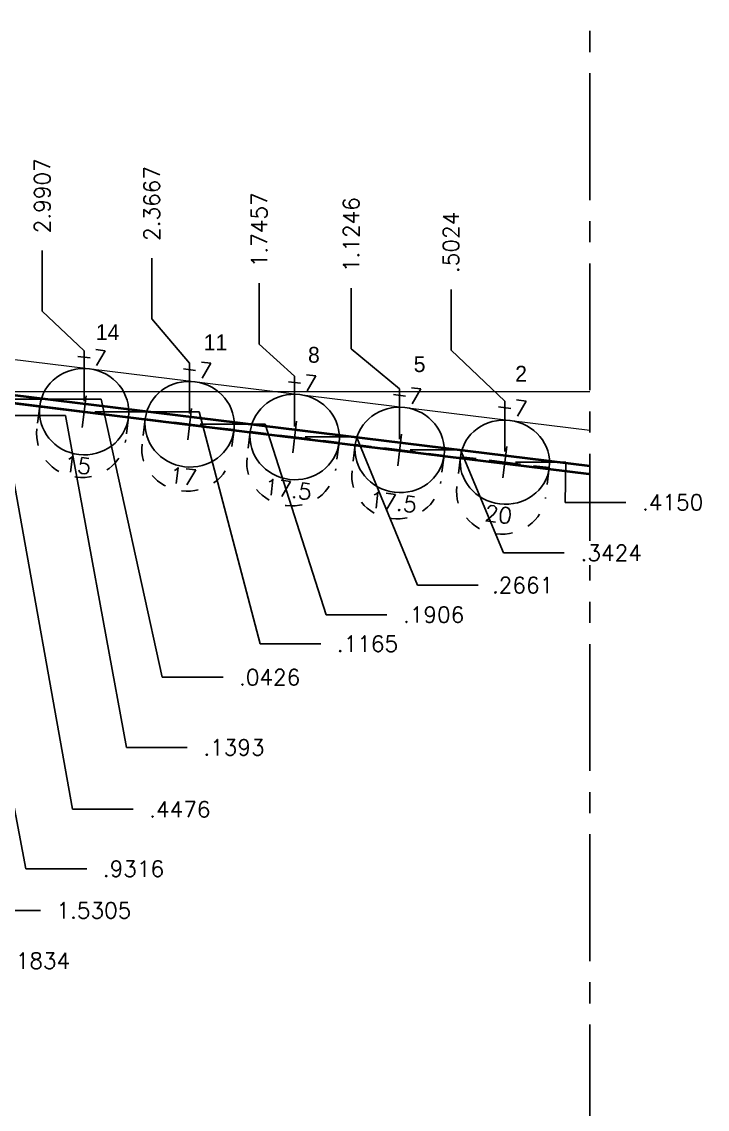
# Model space of a CAD drawing. Extents: x 34 to 204, y 6 to 38.
# Drawn here: x 180.98 to 185.04, y 22.52 to 28.95 of the extents above; entities that cross this region are included whole.
import ezdxf
from ezdxf.enums import TextEntityAlignment as Align

# ---------------------------------------------------------------- set-up
doc = ezdxf.new("R2010")
doc.units = 0
doc.header["$MEASUREMENT"] = 0
doc.header["$PDMODE"] = 35
doc.linetypes.add('CENTER2', pattern=[1.125, 0.75, -0.125, 0.125, -0.125])
doc.linetypes.add('HIDDEN2', pattern=[0.1875, 0.125, -0.0625])
doc.layers.get('0').update_dxf_attribs({"linetype": 'CONTINUOUS'})
doc.layers.get('Defpoints').update_dxf_attribs({"color": 10, "linetype": 'CONTINUOUS'})
doc.layers.add('Blade5', color=112, linetype='CONTINUOUS')
doc.layers.add('CLine', color=5, linetype='CENTER2')
doc.styles.add('RomanS', font='romans')
doc.dimstyles.get("Standard").update_dxf_attribs({"dimtxt": 0.094, "dimasz": 0.18, "dimexe": 0.0625, "dimexo": 0.0625, "dimgap": 0.09, "dimtad": 0, "dimtih": 1, "dimtoh": 1, "dimdec": 4, "dimzin": 4, "dimdsep": 46, "dimtxsty": 'RomanS', "dimcen": 0.09, "dimazin": 1, "dimtfac": 1, "dimtdec": 4, "dimtofl": 0, "dimtmove": 0, "dimatfit": 1, "dimfxl": 1, "dimtfill": 1, "dimtolj": 1, "dimtzin": 0, "dimarcsym": 0})

# ---------------------------------------------------------------- blocks, each defined once
blk = doc.blocks.new('CMark')
at = {"layer": 'CLine'}
for p, q in [((0, 0.09400000077063808), (0, -0.09400000077063453)), ((-0.09400000077063808, 0), (0.09400000077063453, 0))]:
    blk.add_line(p, q, dxfattribs=at)
blk = doc.blocks.new('1313@20')
for p, q in [((-0.1704805832052265, 1.188697754575482e-15), (-0.2645000000000036, 0)), ((0.1707499999999965, -6.242535149017196e-15), (0.2644999999999965, -7.42782663763279e-15))]:
    blk.add_line(p, q)
at = {"color": 8, "linetype": 'HIDDEN2', "ltscale": 0.5}
blk.add_line((-0.2644999999999965, 8.993014319519535e-29), (-0.2644999999999965, -0.1778504745293513), dxfattribs=at)
at = {"color": 8, "linetype": 'HIDDEN2', "ltscale": 0.5, "flags": 128}
blk.add_lwpolyline([(0.2644999999999965, -7.42782663763279e-15), (0.2644999999999965, -0.1778504745293522)], dxfattribs=at)
blk.add_ellipse((0, -3.713913318816395e-15), major_axis=(0.2644999999999965, -3.713913318816395e-15), ratio=0.9396926207859347)
at = {"color": 8, "linetype": 'HIDDEN2', "ltscale": 0.5}
blk.add_ellipse((0, -0.1778504745293517), major_axis=(0.2644999999999965, -3.713913318816395e-15), ratio=0.9396926207859347, start_param=3.141592653589793, end_param=6.283185307179586, dxfattribs=at)
blk.add_blockref('CMark', (0, -1.77635683940025e-15))
at = {"style": 'RomanS'}
blk.add_text('20', height=0.094, dxfattribs=at).set_placement((-3.53852319701827e-15, -0.3110486981978802), align=Align.MIDDLE_CENTER)
blk.add_attdef('ANG', text='', height=0.094, dxfattribs=at).set_placement((5.756464916443042e-15, 0.251140714835156), align=Align.BOTTOM_CENTER)
blk = doc.blocks.new('*D380')
at = {"layer": 'Blade5', "color": 0, "lineweight": -2, "transparency": 16777216}
for p, q in [((183.52185005505, 27.00298714642948), (183.52185005505, 27.36298714642948)), ((183.8402244860129, 26.7016306234746), (183.52185005505, 27.00298714642948)), ((183.8402244860129, 26.4041306234746), (183.8402244860129, 26.7016306234746))]:
    blk.add_line(p, q, dxfattribs=at)
at = {"layer": 'Defpoints', "color": 0, "transparency": 16777216}
for p in [(183.52185005505, 27.36298714642948), (184.3426638903578, 26.7566755954082), (183.8402244860129, 26.3416306234746)]:
    blk.add_point(p, dxfattribs=at)
at = {"layer": 'Blade5', "color": 0, "transparency": 16777216, "insert": (183.52185005505, 27.6409871464295), "char_height": 0.094, "attachment_point": 5, "rotation": 90, "style": 'RomanS', "bg_fill": 3, "box_fill_scale": 1.25, "bg_fill_color": 256, "bg_fill_true_color": 13158600, "bg_fill_transparency": 0}
blk.add_mtext('\\A1;.5024', dxfattribs=at)
blk = doc.blocks.new('*D385')
at = {"layer": 'Blade5', "color": 0, "lineweight": -2, "transparency": 16777216}
for p, q in [((180.4180000590715, 27.17179489939416), (180.4180000590715, 27.53179489939416)), ((180.643574174489, 27.07409318243487), (180.4180000590715, 27.17179489939416)), ((180.643574174489, 26.77659318243487), (180.643574174489, 27.07409318243487))]:
    blk.add_line(p, q, dxfattribs=at)
at = {"layer": 'Defpoints', "color": 0, "transparency": 16777216}
for p in [(180.4180000590715, 27.53179489939416), (184.3426638903578, 26.7566755954082), (180.643574174489, 26.71409318243487)]:
    blk.add_point(p, dxfattribs=at)
at = {"layer": 'Blade5', "color": 0, "transparency": 16777216, "insert": (180.4180000590715, 27.84112823272752), "char_height": 0.094, "attachment_point": 5, "rotation": 90, "style": 'RomanS', "bg_fill": 3, "box_fill_scale": 1.25, "bg_fill_color": 256, "bg_fill_true_color": 13158600, "bg_fill_transparency": 0}
blk.add_mtext('\\A1;3.6991', dxfattribs=at)
blk = doc.blocks.new('*D386')
at = {"layer": 'Blade5', "color": 0, "lineweight": -2, "transparency": 16777216}
for p, q in [((179.7141791336656, 27.15069384077357), (179.7141791336656, 27.51069384077357)), ((179.9808412631601, 26.97742128460294), (179.7141791336656, 27.15069384077357)), ((179.9808412631601, 26.67992128460294), (179.9808412631601, 26.97742128460294))]:
    blk.add_line(p, q, dxfattribs=at)
at = {"layer": 'Defpoints', "color": 0, "transparency": 16777216}
for p in [(179.7141791336656, 27.51069384077357), (184.3426638903578, 26.7566755954082), (179.9808412631601, 26.61742128460294)]:
    blk.add_point(p, dxfattribs=at)
at = {"layer": 'Blade5', "color": 0, "transparency": 16777216, "insert": (179.7141791336656, 27.8334557455355), "char_height": 0.094, "attachment_point": 5, "rotation": 90, "style": 'RomanS', "bg_fill": 3, "box_fill_scale": 1.25, "bg_fill_color": 256, "bg_fill_true_color": 13158600, "bg_fill_transparency": 0}
blk.add_mtext('\\A1;4.3618', dxfattribs=at)
blk = doc.blocks.new('*D387')
at = {"layer": 'Blade5', "color": 0, "lineweight": -2, "transparency": 16777216}
for p, q in [((178.7569827226238, 26.89044876378638), (178.7569827226238, 27.25044876378638)), ((179.3616242617929, 26.66906390303784), (178.7569827226238, 26.89044876378638)), ((179.3616242617929, 26.37156390303784), (179.3616242617929, 26.66906390303784))]:
    blk.add_line(p, q, dxfattribs=at)
at = {"layer": 'Defpoints', "color": 0, "transparency": 16777216}
for p in [(178.7569827226238, 27.25044876378638), (184.3426638903578, 26.7566755954082), (179.3616242617929, 26.30906390303784)]:
    blk.add_point(p, dxfattribs=at)
at = {"layer": 'Blade5', "color": 0, "transparency": 16777216, "insert": (178.7569827226238, 27.57321066854831), "char_height": 0.094, "attachment_point": 5, "rotation": 90, "style": 'RomanS', "bg_fill": 3, "box_fill_scale": 1.25, "bg_fill_color": 256, "bg_fill_true_color": 13158600, "bg_fill_transparency": 0}
blk.add_mtext('\\A1;4.9810', dxfattribs=at)
blk = doc.blocks.new('*D388')
at = {"layer": 'Blade5', "color": 0, "lineweight": -2, "transparency": 16777216}
for p, q in [((178.3065372828539, 26.28555491232974), (178.3065372828539, 26.64555491232974)), ((178.8750742941181, 26.1850384071218), (178.3065372828539, 26.28555491232974)), ((178.8750742941181, 25.8875384071218), (178.8750742941181, 26.1850384071218))]:
    blk.add_line(p, q, dxfattribs=at)
at = {"layer": 'Defpoints', "color": 0, "transparency": 16777216}
for p in [(184.3426638903578, 26.7566755954082), (178.3065372828539, 26.64555491232974), (178.8750742941181, 25.8250384071218)]:
    blk.add_point(p, dxfattribs=at)
at = {"layer": 'Blade5', "color": 0, "transparency": 16777216, "insert": (178.3065372828539, 26.96831681709168), "char_height": 0.094, "attachment_point": 5, "rotation": 90, "style": 'RomanS', "bg_fill": 3, "box_fill_scale": 1.25, "bg_fill_color": 256, "bg_fill_true_color": 13158600, "bg_fill_transparency": 0}
blk.add_mtext('\\A1;5.4676', dxfattribs=at)
blk = doc.blocks.new('*D389')
at = {"layer": 'Blade5', "color": 0, "lineweight": -2, "transparency": 16777216}
for p, q in [((177.870168324939, 25.65956000225252), (177.870168324939, 26.01956000225252)), ((178.5681216203092, 25.58614325044361), (177.870168324939, 25.65956000225252)), ((178.5681216203092, 25.28864325044361), (178.5681216203092, 25.58614325044361))]:
    blk.add_line(p, q, dxfattribs=at)
at = {"layer": 'Defpoints', "color": 0, "transparency": 16777216}
for p in [(184.3426638903578, 26.7566755954082), (177.870168324939, 26.01956000225252), (178.5681216203092, 25.22614325044361)]:
    blk.add_point(p, dxfattribs=at)
at = {"layer": 'Blade5', "color": 0, "transparency": 16777216, "insert": (177.870168324939, 26.34232190701445), "char_height": 0.094, "attachment_point": 5, "rotation": 90, "style": 'RomanS', "bg_fill": 3, "box_fill_scale": 1.25, "bg_fill_color": 256, "bg_fill_true_color": 13158600, "bg_fill_transparency": 0}
blk.add_mtext('\\A1;5.7745', dxfattribs=at)
blk = doc.blocks.new('*D390')
at = {"layer": 'Blade5', "color": 0, "lineweight": -2, "transparency": 16777216}
for p, q in [((183.9027244860129, 26.3416306234746), (184.2002244860129, 26.3416306234746)), ((184.2002244860129, 26.3416306234746), (184.1964667203762, 26.10396369973483)), ((184.1964667203762, 26.10396369973483), (184.5564667203762, 26.10396369973483))]:
    blk.add_line(p, q, dxfattribs=at)
at = {"layer": 'Defpoints', "color": 0, "transparency": 16777216}
for p in [(184.3426638903578, 26.7566755954082), (183.8402244860129, 26.3416306234746), (184.5564667203762, 26.10396369973483)]:
    blk.add_point(p, dxfattribs=at)
at = {"layer": 'Blade5', "color": 0, "transparency": 16777216, "insert": (184.8322286251382, 26.10396369973483), "char_height": 0.094, "attachment_point": 5, "style": 'RomanS', "bg_fill": 3, "box_fill_scale": 1.25, "bg_fill_color": 256, "bg_fill_true_color": 13158600, "bg_fill_transparency": 0}
blk.add_mtext('\\A1;.4150', dxfattribs=at)
blk = doc.blocks.new('*D395')
at = {"layer": 'Blade5', "color": 0, "lineweight": -2, "transparency": 16777216}
for p, q in [((180.706074174489, 26.71409318243487), (181.4535072080192, 26.71409318243487)), ((181.4535072080192, 26.71409318243487), (181.8135072080192, 25.07001701832635)), ((181.8135072080192, 25.07001701832635), (182.1735072080192, 25.07001701832635))]:
    blk.add_line(p, q, dxfattribs=at)
at = {"layer": 'Defpoints', "color": 0, "transparency": 16777216}
for p in [(184.3426638903578, 26.7566755954082), (180.643574174489, 26.71409318243487), (182.1735072080192, 25.07001701832635)]:
    blk.add_point(p, dxfattribs=at)
at = {"layer": 'Blade5', "color": 0, "transparency": 16777216, "insert": (182.4492691127811, 25.07001701832635), "char_height": 0.094, "attachment_point": 5, "style": 'RomanS', "bg_fill": 3, "box_fill_scale": 1.25, "bg_fill_color": 256, "bg_fill_true_color": 13158600, "bg_fill_transparency": 0}
blk.add_mtext('\\A1;.0426', dxfattribs=at)
blk = doc.blocks.new('*D396')
at = {"layer": 'Blade5', "color": 0, "lineweight": -2, "transparency": 16777216}
for p, q in [((180.0433412631601, 26.61742128460294), (181.2423611679485, 26.61742128460294)), ((181.2423611679485, 26.61742128460294), (181.6023611679485, 24.65503162045491)), ((181.6023611679485, 24.65503162045491), (181.9623611679485, 24.65503162045491))]:
    blk.add_line(p, q, dxfattribs=at)
at = {"layer": 'Defpoints', "color": 0, "transparency": 16777216}
for p in [(184.3426638903578, 26.7566755954082), (179.9808412631601, 26.61742128460294), (181.9623611679485, 24.65503162045491)]:
    blk.add_point(p, dxfattribs=at)
at = {"layer": 'Blade5', "color": 0, "transparency": 16777216, "insert": (182.2381230727104, 24.65503162045491), "char_height": 0.094, "attachment_point": 5, "style": 'RomanS', "bg_fill": 3, "box_fill_scale": 1.25, "bg_fill_color": 256, "bg_fill_true_color": 13158600, "bg_fill_transparency": 0}
blk.add_mtext('\\A1;.1393', dxfattribs=at)
blk = doc.blocks.new('*D397')
at = {"layer": 'Blade5', "color": 0, "lineweight": -2, "transparency": 16777216}
for p, q in [((179.4241242617929, 26.30906390303784), (180.9226484376042, 26.30906390303784)), ((180.9226484376042, 26.30906390303784), (181.2826484376042, 24.28928178736484)), ((181.2826484376042, 24.28928178736484), (181.6426484376042, 24.28928178736484))]:
    blk.add_line(p, q, dxfattribs=at)
at = {"layer": 'Defpoints', "color": 0, "transparency": 16777216}
for p in [(184.3426638903578, 26.7566755954082), (179.3616242617929, 26.30906390303784), (181.6426484376042, 24.28928178736484)]:
    blk.add_point(p, dxfattribs=at)
at = {"layer": 'Blade5', "color": 0, "transparency": 16777216, "insert": (181.9184103423661, 24.28928178736484), "char_height": 0.094, "attachment_point": 5, "style": 'RomanS', "bg_fill": 3, "box_fill_scale": 1.25, "bg_fill_color": 256, "bg_fill_true_color": 13158600, "bg_fill_transparency": 0}
blk.add_mtext('\\A1;.4476', dxfattribs=at)
blk = doc.blocks.new('*D398')
at = {"layer": 'Blade5', "color": 0, "lineweight": -2, "transparency": 16777216}
for p, q in [((178.9375742941181, 25.8250384071218), (180.6481582291857, 25.8250384071218)), ((180.6481582291857, 25.8250384071218), (181.0081582291857, 23.93759938635517)), ((181.0081582291857, 23.93759938635517), (181.3681582291857, 23.93759938635517))]:
    blk.add_line(p, q, dxfattribs=at)
at = {"layer": 'Defpoints', "color": 0, "transparency": 16777216}
for p in [(184.3426638903578, 26.7566755954082), (178.8750742941181, 25.8250384071218), (181.3681582291857, 23.93759938635517)]:
    blk.add_point(p, dxfattribs=at)
at = {"layer": 'Blade5', "color": 0, "transparency": 16777216, "insert": (181.6439201339476, 23.93759938635517), "char_height": 0.094, "attachment_point": 5, "style": 'RomanS', "bg_fill": 3, "box_fill_scale": 1.25, "bg_fill_color": 256, "bg_fill_true_color": 13158600, "bg_fill_transparency": 0}
blk.add_mtext('\\A1;.9316', dxfattribs=at)
blk = doc.blocks.new('*D399')
at = {"layer": 'Blade5', "color": 0, "lineweight": -2, "transparency": 16777216}
for p, q in [((178.6306216203092, 25.22614325044361), (180.3736680207672, 25.22614325044361)), ((180.3736680207672, 25.22614325044361), (180.7336680207672, 23.6914215624484)), ((180.7336680207672, 23.6914215624484), (181.0936680207672, 23.6914215624484))]:
    blk.add_line(p, q, dxfattribs=at)
at = {"layer": 'Defpoints', "color": 0, "transparency": 16777216}
for p in [(184.3426638903578, 26.7566755954082), (178.5681216203092, 25.22614325044361), (181.0936680207672, 23.6914215624484)]:
    blk.add_point(p, dxfattribs=at)
at = {"layer": 'Blade5', "color": 0, "transparency": 16777216, "insert": (181.4097156398148, 23.6914215624484), "char_height": 0.094, "attachment_point": 5, "style": 'RomanS', "bg_fill": 3, "box_fill_scale": 1.25, "bg_fill_color": 256, "bg_fill_true_color": 13158600, "bg_fill_transparency": 0}
blk.add_mtext('\\A1;1.5305', dxfattribs=at)
blk = doc.blocks.new('*D453')
at = {"layer": 'Blade5', "color": 0, "lineweight": -2, "transparency": 16777216}
for p, q in [((178.4757638903579, 23.94881254053753), (178.7732638903579, 23.94881254053753)), ((178.7732638903579, 23.94881254053753), (179.0568395242788, 23.56346328230812)), ((179.0568395242788, 23.56346328230812), (179.4168395242788, 23.56346328230812))]:
    blk.add_line(p, q, dxfattribs=at)
at = {"layer": 'Defpoints', "color": 0, "transparency": 16777216}
for p in [(184.3426638903578, 26.7566755954082), (178.4132638903579, 23.94881254053753), (179.4168395242788, 23.56346328230812)]:
    blk.add_point(p, dxfattribs=at)
at = {"layer": 'Blade5', "color": 0, "transparency": 16777216, "insert": (179.7373633338026, 23.56346328230812), "char_height": 0.094, "attachment_point": 5, "style": 'RomanS', "bg_fill": 3, "box_fill_scale": 1.25, "bg_fill_color": 256, "bg_fill_true_color": 13158600, "bg_fill_transparency": 0}
blk.add_mtext('\\A1;2.8079', dxfattribs=at)
blk = doc.blocks.new('*D467')
at = {"layer": 'Blade5', "color": 0, "lineweight": -2, "transparency": 16777216}
for p, q in [((177.5465040118248, 25.24188343080904), (177.5465040118248, 25.60188343080904)), ((178.4580230034729, 24.93324169600782), (177.5465040118248, 25.24188343080904)), ((178.4580230034729, 24.63574169600782), (178.4580230034729, 24.93324169600782))]:
    blk.add_line(p, q, dxfattribs=at)
at = {"layer": 'Defpoints', "color": 0, "transparency": 16777216}
for p in [(184.3426638903578, 26.7566755954082), (177.5465040118248, 25.60188343080904), (178.4580230034729, 24.57324169600782)]:
    blk.add_point(p, dxfattribs=at)
at = {"layer": 'Blade5', "color": 0, "transparency": 16777216, "insert": (177.5465040118248, 25.92464533557097), "char_height": 0.094, "attachment_point": 5, "rotation": 90, "style": 'RomanS', "bg_fill": 3, "box_fill_scale": 1.25, "bg_fill_color": 256, "bg_fill_true_color": 13158600, "bg_fill_transparency": 0}
blk.add_mtext('\\A1;5.8846', dxfattribs=at)
blk = doc.blocks.new('*D468')
at = {"layer": 'Blade5', "color": 0, "lineweight": -2, "transparency": 16777216}
for p, q in [((178.5205230034729, 24.57324169600782), (180.0029526230732, 24.57324169600782)), ((180.0029526230732, 24.57324169600782), (180.3629526230732, 23.39375381126434)), ((180.3629526230732, 23.39375381126434), (180.7229526230732, 23.39375381126434))]:
    blk.add_line(p, q, dxfattribs=at)
at = {"layer": 'Defpoints', "color": 0, "transparency": 16777216}
for p in [(184.3426638903578, 26.7566755954082), (178.4580230034729, 24.57324169600782), (180.7229526230732, 23.39375381126434)]:
    blk.add_point(p, dxfattribs=at)
at = {"layer": 'Blade5', "color": 0, "transparency": 16777216, "insert": (181.0479526230732, 23.39375381126434), "char_height": 0.094, "attachment_point": 5, "style": 'RomanS', "bg_fill": 3, "box_fill_scale": 1.25, "bg_fill_color": 256, "bg_fill_true_color": 13158600, "bg_fill_transparency": 0}
blk.add_mtext('\\A1;2.1834', dxfattribs=at)
blk = doc.blocks.new('1313@17.5')
for p, q in [((-0.1704805832052265, 1.188697754575482e-15), (-0.2645000000000036, 0)), ((0.1707499999999965, -6.242535149017196e-15), (0.2644999999999965, -7.42782663763279e-15))]:
    blk.add_line(p, q)
at = {"color": 8, "linetype": 'HIDDEN2', "ltscale": 0.5}
blk.add_line((-0.2644999999999965, 8.993014319519535e-29), (-0.2644999999999965, -0.1778504745293513), dxfattribs=at)
at = {"color": 8, "linetype": 'HIDDEN2', "ltscale": 0.5, "flags": 128}
blk.add_lwpolyline([(0.2644999999999965, -7.42782663763279e-15), (0.2644999999999965, -0.1778504745293522)], dxfattribs=at)
blk.add_ellipse((0, -3.713913318816395e-15), major_axis=(0.2644999999999965, -3.713913318816395e-15), ratio=0.9537169507482222)
at = {"color": 8, "linetype": 'HIDDEN2', "ltscale": 0.5}
blk.add_ellipse((0, -0.1563670157422349), major_axis=(0.2644999999999965, -3.713913318816395e-15), ratio=0.9537169507482222, start_param=3.141592653589793, end_param=6.283185307179586, dxfattribs=at)
blk.add_blockref('CMark', (0, -1.77635683940025e-15))
at = {"style": 'RomanS'}
blk.add_text('17.5', height=0.094, dxfattribs=at).set_placement((-3.53852319701827e-15, -0.3110486981978802), align=Align.MIDDLE_CENTER)
blk.add_attdef('ANG', text='', height=0.094, dxfattribs=at).set_placement((5.756464916443042e-15, 0.251140714835156), align=Align.BOTTOM_CENTER)
blk = doc.blocks.new('*D569')
at = {"layer": 'Blade5', "color": 0, "lineweight": -2, "transparency": 16777216}
for p, q in [((182.9314965018768, 27.01091036452658), (182.9314965018768, 27.37091036452658)), ((183.2180146847727, 26.77428998592586), (182.9314965018768, 27.01091036452658)), ((183.2180146847727, 26.47678998592586), (183.2180146847727, 26.77428998592586))]:
    blk.add_line(p, q, dxfattribs=at)
at = {"layer": 'Defpoints', "color": 0, "transparency": 16777216}
for p in [(182.9314965018768, 27.37091036452658), (184.3426638903578, 26.7566755954082), (183.2180146847727, 26.41428998592586)]:
    blk.add_point(p, dxfattribs=at)
at = {"layer": 'Blade5', "color": 0, "transparency": 16777216, "insert": (182.9314965018768, 27.68695798357423), "char_height": 0.094, "attachment_point": 5, "rotation": 90, "style": 'RomanS', "bg_fill": 3, "box_fill_scale": 1.25, "bg_fill_color": 256, "bg_fill_true_color": 13158600, "bg_fill_transparency": 0}
blk.add_mtext('\\A1;1.1246', dxfattribs=at)
blk = doc.blocks.new('*D570')
at = {"layer": 'Blade5', "color": 0, "lineweight": -2, "transparency": 16777216}
for p, q in [((183.2805146847727, 26.41428998592586), (183.5780146847727, 26.41428998592586)), ((183.5780146847727, 26.41428998592586), (183.831357673465, 25.805042852252)), ((183.831357673465, 25.805042852252), (184.191357673465, 25.805042852252))]:
    blk.add_line(p, q, dxfattribs=at)
at = {"layer": 'Defpoints', "color": 0, "transparency": 16777216}
for p in [(184.3426638903578, 26.7566755954082), (183.2180146847727, 26.41428998592586), (184.191357673465, 25.805042852252)]:
    blk.add_point(p, dxfattribs=at)
at = {"layer": 'Blade5', "color": 0, "transparency": 16777216, "insert": (184.469357673465, 25.805042852252), "char_height": 0.094, "attachment_point": 5, "style": 'RomanS', "bg_fill": 3, "box_fill_scale": 1.25, "bg_fill_color": 256, "bg_fill_true_color": 13158600, "bg_fill_transparency": 0}
blk.add_mtext('\\A1;.3424', dxfattribs=at)
blk = doc.blocks.new('*D571')
at = {"layer": 'Blade5', "color": 0, "lineweight": -2, "transparency": 16777216}
for p, q in [((182.3877889900384, 27.03942255732208), (182.3877889900384, 27.39942255732208)), ((182.5970117950456, 26.85053955306055), (182.3877889900384, 27.03942255732208)), ((182.5970117950456, 26.55303955306055), (182.5970117950456, 26.85053955306055))]:
    blk.add_line(p, q, dxfattribs=at)
at = {"layer": 'Defpoints', "color": 0, "transparency": 16777216}
for p in [(182.3877889900384, 27.39942255732208), (184.3426638903578, 26.7566755954082), (182.5970117950456, 26.49053955306055)]:
    blk.add_point(p, dxfattribs=at)
at = {"layer": 'Blade5', "color": 0, "transparency": 16777216, "insert": (182.3877889900384, 27.71547017636973), "char_height": 0.094, "attachment_point": 5, "rotation": 90, "style": 'RomanS', "bg_fill": 3, "box_fill_scale": 1.25, "bg_fill_color": 256, "bg_fill_true_color": 13158600, "bg_fill_transparency": 0}
blk.add_mtext('\\A1;1.7457', dxfattribs=at)
blk = doc.blocks.new('*D572')
at = {"layer": 'Blade5', "color": 0, "lineweight": -2, "transparency": 16777216}
for p, q in [((182.6595117950456, 26.49053955306055), (182.962652982549, 26.49053955306055)), ((182.962652982549, 26.49053955306055), (183.322652982549, 25.61443335641816)), ((183.322652982549, 25.61443335641816), (183.682652982549, 25.61443335641816))]:
    blk.add_line(p, q, dxfattribs=at)
at = {"layer": 'Defpoints', "color": 0, "transparency": 16777216}
for p in [(184.3426638903578, 26.7566755954082), (182.5970117950456, 26.49053955306055), (183.682652982549, 25.61443335641816)]:
    blk.add_point(p, dxfattribs=at)
at = {"layer": 'Blade5', "color": 0, "transparency": 16777216, "insert": (183.9449863158823, 25.61443335641816), "char_height": 0.094, "attachment_point": 5, "style": 'RomanS', "bg_fill": 3, "box_fill_scale": 1.25, "bg_fill_color": 256, "bg_fill_true_color": 13158600, "bg_fill_transparency": 0}
blk.add_mtext('\\A1;.2661', dxfattribs=at)
blk = doc.blocks.new('1313@17')
for p, q in [((-0.1704805832052265, 1.188697754575482e-15), (-0.2645000000000036, 0)), ((0.1707499999999965, -6.242535149017196e-15), (0.2644999999999965, -7.42782663763279e-15))]:
    blk.add_line(p, q)
at = {"color": 8, "linetype": 'HIDDEN2', "ltscale": 0.5}
blk.add_line((-0.2644999999999965, 8.993014319519535e-29), (-0.2644999999999965, -0.1519953848298591), dxfattribs=at)
at = {"color": 8, "linetype": 'HIDDEN2', "ltscale": 0.5, "flags": 128}
blk.add_lwpolyline([(0.2644999999999965, -7.42782663763279e-15), (0.2644999999999965, -0.1519953848298602)], dxfattribs=at)
blk.add_ellipse((0, -3.713913318816395e-15), major_axis=(0.2644999999999965, -3.713913318816395e-15), ratio=0.956304755963062)
at = {"color": 8, "linetype": 'HIDDEN2', "ltscale": 0.5}
blk.add_ellipse((0, -0.1519953848298597), major_axis=(0.2644999999999965, -3.713913318816395e-15), ratio=0.9238795325112817, start_param=3.141592653589793, end_param=6.283185307179586, dxfattribs=at)
blk.add_blockref('CMark', (0, -1.77635683940025e-15))
at = {"style": 'RomanS'}
blk.add_text('17', height=0.094, dxfattribs=at).set_placement((-3.53852319701827e-15, -0.3110486981978802), align=Align.MIDDLE_CENTER)
blk.add_attdef('ANG', text='', height=0.094, dxfattribs=at).set_placement((5.756464916443042e-15, 0.251140714835156), align=Align.BOTTOM_CENTER)
blk = doc.blocks.new('*D573')
at = {"layer": 'Blade5', "color": 0, "lineweight": -2, "transparency": 16777216}
for p, q in [((181.7519631328882, 27.18828878001831), (181.7519631328882, 27.54828878001831)), ((181.9760089053185, 26.9261004947015), (181.7519631328882, 27.18828878001831)), ((181.9760089053185, 26.62860049470151), (181.9760089053185, 26.9261004947015))]:
    blk.add_line(p, q, dxfattribs=at)
at = {"layer": 'Defpoints', "color": 0, "transparency": 16777216}
for p in [(181.7519631328882, 27.54828878001831), (184.3426638903578, 26.7566755954082), (181.9760089053185, 26.56610049470151)]:
    blk.add_point(p, dxfattribs=at)
at = {"layer": 'Blade5', "color": 0, "transparency": 16777216, "insert": (181.7519631328882, 27.87105068478024), "char_height": 0.094, "attachment_point": 5, "rotation": 90, "style": 'RomanS', "bg_fill": 3, "box_fill_scale": 1.25, "bg_fill_color": 256, "bg_fill_true_color": 13158600, "bg_fill_transparency": 0}
blk.add_mtext('\\A1;2.3667', dxfattribs=at)
blk = doc.blocks.new('*D574')
at = {"layer": 'Blade5', "color": 0, "lineweight": -2, "transparency": 16777216}
for p, q in [((182.0385089053185, 26.56610049470151), (182.4230648973968, 26.56610049470151)), ((182.4230648973968, 26.56610049470151), (182.7830648973967, 25.43977734337183)), ((182.7830648973967, 25.43977734337183), (183.1430648973968, 25.43977734337183))]:
    blk.add_line(p, q, dxfattribs=at)
at = {"layer": 'Defpoints', "color": 0, "transparency": 16777216}
for p in [(184.3426638903578, 26.7566755954082), (181.9760089053185, 26.56610049470151), (183.1430648973968, 25.43977734337183)]:
    blk.add_point(p, dxfattribs=at)
at = {"layer": 'Blade5', "color": 0, "transparency": 16777216, "insert": (183.4188268021587, 25.43977734337183), "char_height": 0.094, "attachment_point": 5, "style": 'RomanS', "bg_fill": 3, "box_fill_scale": 1.25, "bg_fill_color": 256, "bg_fill_true_color": 13158600, "bg_fill_transparency": 0}
blk.add_mtext('\\A1;.1906', dxfattribs=at)
blk = doc.blocks.new('1313@15')
for p, q in [((-0.1704805832052265, 1.188697754575482e-15), (-0.2645000000000036, 0)), ((0.1707499999999965, -6.242535149017196e-15), (0.2644999999999965, -7.42782663763279e-15))]:
    blk.add_line(p, q)
at = {"color": 8, "linetype": 'HIDDEN2', "ltscale": 0.5}
blk.add_line((-0.2644999999999965, 8.993014319519535e-29), (-0.2644999999999965, -0.1345859034533108), dxfattribs=at)
at = {"color": 8, "linetype": 'HIDDEN2', "ltscale": 0.5, "flags": 128}
blk.add_lwpolyline([(0.2644999999999965, -7.42782663763279e-15), (0.2644999999999965, -0.1345859034533182)], dxfattribs=at)
blk.add_ellipse((0, -3.713913318816395e-15), major_axis=(0.2644999999999965, -3.713913318816395e-15), ratio=0.9659258262890952)
at = {"color": 8, "linetype": 'HIDDEN2', "ltscale": 0.5}
blk.add_ellipse((0, -0.1345859034533145), major_axis=(0.2644999999999965, -3.713913318816395e-15), ratio=0.9659258262890952, start_param=3.141592653589793, end_param=6.283185307179586, dxfattribs=at)
blk.add_blockref('CMark', (0, -1.77635683940025e-15))
at = {"style": 'RomanS'}
blk.add_text('15', height=0.094, dxfattribs=at).set_placement((-2.646286937976472e-12, -0.317987381053466), align=Align.MIDDLE_CENTER)
blk.add_attdef('ANG', text='', height=0.094, dxfattribs=at).set_placement((5.756464916443042e-15, 0.251140714835156), align=Align.BOTTOM_CENTER)
blk = doc.blocks.new('*D575')
at = {"layer": 'Blade5', "color": 0, "lineweight": -2, "transparency": 16777216}
for p, q in [((181.1045976625704, 27.23374451463729), (181.1045976625704, 27.59374451463729)), ((181.3519830902041, 27.00015714028216), (181.1045976625704, 27.23374451463729)), ((181.3519830902041, 26.70265714028216), (181.3519830902041, 27.00015714028216))]:
    blk.add_line(p, q, dxfattribs=at)
at = {"layer": 'Defpoints', "color": 0, "transparency": 16777216}
for p in [(181.1045976625704, 27.59374451463729), (184.3426638903578, 26.7566755954082), (181.3519830902041, 26.64015714028216)]:
    blk.add_point(p, dxfattribs=at)
at = {"layer": 'Blade5', "color": 0, "transparency": 16777216, "insert": (181.1045976625704, 27.91650641939923), "char_height": 0.094, "attachment_point": 5, "rotation": 90, "style": 'RomanS', "bg_fill": 3, "box_fill_scale": 1.25, "bg_fill_color": 256, "bg_fill_true_color": 13158600, "bg_fill_transparency": 0}
blk.add_mtext('\\A1;2.9907', dxfattribs=at)
blk = doc.blocks.new('*D576')
at = {"layer": 'Blade5', "color": 0, "lineweight": -2, "transparency": 16777216}
for p, q in [((181.4144830902041, 26.64015714028216), (182.032179954856, 26.64015714028216)), ((182.032179954856, 26.64015714028216), (182.392179954856, 25.26818680538051)), ((182.392179954856, 25.26818680538051), (182.752179954856, 25.26818680538051))]:
    blk.add_line(p, q, dxfattribs=at)
at = {"layer": 'Defpoints', "color": 0, "transparency": 16777216}
for p in [(184.3426638903578, 26.7566755954082), (181.3519830902041, 26.64015714028216), (182.752179954856, 25.26818680538051)]:
    blk.add_point(p, dxfattribs=at)
at = {"layer": 'Blade5', "color": 0, "transparency": 16777216, "insert": (183.0279418596179, 25.26818680538051), "char_height": 0.094, "attachment_point": 5, "style": 'RomanS', "bg_fill": 3, "box_fill_scale": 1.25, "bg_fill_color": 256, "bg_fill_true_color": 13158600, "bg_fill_transparency": 0}
blk.add_mtext('\\A1;.1165', dxfattribs=at)

msp = doc.modelspace()

# ---------------------------------------------------------------- linework, layer by layer
at = {"lineweight": 18}
msp.add_line((184.3426638903578, 26.7566755954082), (180.6551638903578, 26.7566755954082), dxfattribs=at)
at = {"lineweight": 40}
for p, q in [((180.9235811192076, 26.69275849439822), (184.336875096546, 26.27365869215819)), ((180.9293699130194, 26.73990443660118), (184.3426638903578, 26.32080463436115)), ((180.9322658980345, 26.69169213764343), (181.5623375639238, 26.61432906480983))]:
    msp.add_line(p, q, dxfattribs=at)
at = {"lineweight": 18, "flags": 128}
msp.add_lwpolyline([(178.2176638903578, 22.83979635897337), (178.2176638903578, 24.56970287260563, -0.4504671536907199), (180.9101503145295, 26.95181363654488), (184.3426638903578, 26.53035396434446)], format="xyb", dxfattribs=at)
at = {"layer": 'CLine'}
msp.add_line((184.3426638903578, 15.51650784486301), (184.3426638903578, 28.9455376550289), dxfattribs=at)

# ---------------------------------------------------------------- block references
at = {"layer": 'Blade5', "rotation": 353}
msp.add_blockref('1313@20', (183.8402244860129, 26.3416306234746), dxfattribs=at).add_auto_attribs({'ANG': '-7'})

# ---------------------------------------------------------------- next in the draw order: dimensions: what is measured, and where the dimension line sits
at = {"layer": 'Blade5'}
dim = msp.add_ordinate_dim(feature_location=(183.8402244860129, 26.3416306234746), offset=(-0.31837443096287643, 1.0213565229548784), dtype=1, origin=(184.3426638903578, 26.7566755954082), dimstyle='Standard', dxfattribs=at)
dim.commit()
dim.dimension.update_dxf_attribs({"geometry": '*D380', "text_midpoint": (183.52185005505, 27.6409871464295)})

# ---------------------------------------------------------------- next in the draw order: dimensions: what is measured, and where the dimension line sits
dim = msp.add_ordinate_dim(feature_location=(180.643574174489, 26.71409318243487), offset=(-0.22557411541751549, 0.8177017169592915), dtype=1, origin=(184.3426638903578, 26.7566755954082), dimstyle='Standard', dxfattribs=at)
dim.commit()
dim.dimension.update_dxf_attribs({"geometry": '*D385', "text_midpoint": (180.4180000590715, 27.84112823272752)})

# ---------------------------------------------------------------- next in the draw order: dimensions: what is measured, and where the dimension line sits
dim = msp.add_ordinate_dim(feature_location=(179.9808412631601, 26.61742128460294), offset=(-0.26666212949450596, 0.8932725561706292), dtype=1, origin=(184.3426638903578, 26.7566755954082), dimstyle='Standard', dxfattribs=at)
dim.commit()
dim.dimension.update_dxf_attribs({"geometry": '*D386', "text_midpoint": (179.7141791336656, 27.8334557455355)})

# ---------------------------------------------------------------- next in the draw order: dimensions: what is measured, and where the dimension line sits
dim = msp.add_ordinate_dim(feature_location=(179.3616242617929, 26.30906390303784), offset=(-0.6046415391691085, 0.941384860748542), dtype=1, origin=(184.3426638903578, 26.7566755954082), dimstyle='Standard', dxfattribs=at)
dim.commit()
dim.dimension.update_dxf_attribs({"geometry": '*D387', "text_midpoint": (178.7569827226238, 27.57321066854831)})

# ---------------------------------------------------------------- next in the draw order: dimensions: what is measured, and where the dimension line sits
dim = msp.add_ordinate_dim(feature_location=(178.8750742941181, 25.8250384071218), offset=(-0.5685370112641976, 0.8205165052079408), dtype=1, origin=(184.3426638903578, 26.7566755954082), dimstyle='Standard', dxfattribs=at)
dim.commit()
dim.dimension.update_dxf_attribs({"geometry": '*D388', "text_midpoint": (178.3065372828539, 26.96831681709168)})

# ---------------------------------------------------------------- next in the draw order: texts
for s, p in [('14', (181.4212454126879, 27.06327632835516)), ('11', (182.0591696839915, 27.00297355072382)), ('8', (182.6759721059816, 26.92947292307886)), ('5', (183.3011323648386, 26.87434736284516)), ('2', (183.9012195090136, 26.81755155348316))]:
    msp.add_text(s, height=0.09375, dxfattribs=at).set_placement(p)

# ---------------------------------------------------------------- next in the draw order: dimensions: what is measured, and where the dimension line sits
dim = msp.add_ordinate_dim(feature_location=(178.5681216203092, 25.22614325044361), offset=(-0.6979532953702119, 0.793416751808909), dtype=1, origin=(184.3426638903578, 26.7566755954082), dimstyle='Standard', dxfattribs=at)
dim.commit()
dim.dimension.update_dxf_attribs({"geometry": '*D389', "text_midpoint": (177.870168324939, 26.34232190701445)})

# ---------------------------------------------------------------- next in the draw order: dimensions: what is measured, and where the dimension line sits
dim = msp.add_ordinate_dim(feature_location=(183.8402244860129, 26.3416306234746), offset=(0.7162422343633068, -0.23766692373976994), dtype=0, origin=(184.3426638903578, 26.7566755954082), dimstyle='Standard', dxfattribs=at)
dim.commit()
dim.dimension.update_dxf_attribs({"geometry": '*D390', "text_midpoint": (184.8322286251382, 26.10396369973483)})

# ---------------------------------------------------------------- next in the draw order: dimensions: what is measured, and where the dimension line sits
dim = msp.add_ordinate_dim(feature_location=(180.643574174489, 26.71409318243487), offset=(1.5299330335301988, -1.6440761641085189), dtype=0, origin=(184.3426638903578, 26.7566755954082), dimstyle='Standard', dxfattribs=at)
dim.commit()
dim.dimension.update_dxf_attribs({"geometry": '*D395', "text_midpoint": (182.4492691127811, 25.07001701832635)})

# ---------------------------------------------------------------- next in the draw order: dimensions: what is measured, and where the dimension line sits
dim = msp.add_ordinate_dim(feature_location=(179.9808412631601, 26.61742128460294), offset=(1.9815199047883993, -1.9623896641480307), dtype=0, origin=(184.3426638903578, 26.7566755954082), dimstyle='Standard', dxfattribs=at)
dim.commit()
dim.dimension.update_dxf_attribs({"geometry": '*D396', "text_midpoint": (182.2381230727104, 24.65503162045491)})

# ---------------------------------------------------------------- next in the draw order: dimensions: what is measured, and where the dimension line sits
dim = msp.add_ordinate_dim(feature_location=(179.3616242617929, 26.30906390303784), offset=(2.2810241758112966, -2.0197821156729994), dtype=0, origin=(184.3426638903578, 26.7566755954082), dimstyle='Standard', dxfattribs=at)
dim.commit()
dim.dimension.update_dxf_attribs({"geometry": '*D397', "text_midpoint": (181.9184103423661, 24.28928178736484)})

# ---------------------------------------------------------------- next in the draw order: dimensions: what is measured, and where the dimension line sits
dim = msp.add_ordinate_dim(feature_location=(178.8750742941181, 25.8250384071218), offset=(2.4930839350676024, -1.887439020766628), dtype=0, origin=(184.3426638903578, 26.7566755954082), dimstyle='Standard', dxfattribs=at)
dim.commit()
dim.dimension.update_dxf_attribs({"geometry": '*D398', "text_midpoint": (181.6439201339476, 23.93759938635517)})

# ---------------------------------------------------------------- next in the draw order: dimensions: what is measured, and where the dimension line sits
dim = msp.add_ordinate_dim(feature_location=(178.5681216203092, 25.22614325044361), offset=(2.525546400458012, -1.5347216879952086), dtype=0, origin=(184.3426638903578, 26.7566755954082), dimstyle='Standard', dxfattribs=at)
dim.commit()
dim.dimension.update_dxf_attribs({"geometry": '*D399', "text_midpoint": (181.4097156398148, 23.6914215624484)})

# ---------------------------------------------------------------- next in the draw order: dimensions: what is measured, and where the dimension line sits
dim = msp.add_ordinate_dim(feature_location=(178.4132638903579, 23.94881254053753), offset=(1.0035756339208888, -0.3853492582294109), dtype=0, origin=(184.3426638903578, 26.7566755954082), dimstyle='Standard', dxfattribs=at)
dim.commit()
dim.dimension.update_dxf_attribs({"geometry": '*D453', "text_midpoint": (179.7373633338026, 23.56346328230812)})

# ---------------------------------------------------------------- next in the draw order: dimensions: what is measured, and where the dimension line sits
dim = msp.add_ordinate_dim(feature_location=(178.4580230034729, 24.57324169600782), offset=(-0.9115189916481086, 1.0286417348012193), dtype=1, origin=(184.3426638903578, 26.7566755954082), dimstyle='Standard', dxfattribs=at)
dim.commit()
dim.dimension.update_dxf_attribs({"geometry": '*D467', "text_midpoint": (177.5465040118248, 25.92464533557097)})

# ---------------------------------------------------------------- next in the draw order: dimensions: what is measured, and where the dimension line sits
dim = msp.add_ordinate_dim(feature_location=(178.4580230034729, 24.57324169600782), offset=(2.2649296196003093, -1.1794878847434802), dtype=0, origin=(184.3426638903578, 26.7566755954082), dimstyle='Standard', dxfattribs=at)
dim.commit()
dim.dimension.update_dxf_attribs({"geometry": '*D468', "text_midpoint": (181.0479526230732, 23.39375381126434)})

# ---------------------------------------------------------------- next in the draw order: block references
at = {"layer": 'Blade5', "rotation": 353}
for name, p in [('1313@15', (181.3519830902041, 26.64015714028216)), ('1313@17', (181.9760089053185, 26.56610049470151)), ('1313@17.5', (183.2180146847727, 26.41428998592586))]:
    msp.add_blockref(name, p, dxfattribs=at).add_auto_attribs({'ANG': '-7'})

# ---------------------------------------------------------------- next in the draw order: dimensions: what is measured, and where the dimension line sits
at = {"layer": 'Blade5'}
dim = msp.add_ordinate_dim(feature_location=(183.2180146847727, 26.41428998592586), offset=(-0.2865181828958896, 0.9566203786007215), dtype=1, origin=(184.3426638903578, 26.7566755954082), dimstyle='Standard', dxfattribs=at)
dim.commit()
dim.dimension.update_dxf_attribs({"geometry": '*D569', "text_midpoint": (182.9314965018768, 27.68695798357423)})

# ---------------------------------------------------------------- next in the draw order: block references
at = {"layer": 'Blade5', "rotation": 353}
msp.add_blockref('1313@17.5', (182.5970117950456, 26.49053955306055), dxfattribs=at).add_auto_attribs({'ANG': '-7'})

# ---------------------------------------------------------------- next in the draw order: dimensions: what is measured, and where the dimension line sits
at = {"layer": 'Blade5'}
dim = msp.add_ordinate_dim(feature_location=(183.2180146847727, 26.41428998592586), offset=(0.9733429886923091, -0.6092471336738576), dtype=0, origin=(184.3426638903578, 26.7566755954082), dimstyle='Standard', dxfattribs=at)
dim.commit()
dim.dimension.update_dxf_attribs({"geometry": '*D570', "text_midpoint": (184.469357673465, 25.805042852252)})

# ---------------------------------------------------------------- next in the draw order: dimensions: what is measured, and where the dimension line sits
dim = msp.add_ordinate_dim(feature_location=(182.5970117950456, 26.49053955306055), offset=(-0.20922280500721513, 0.9088830042615292), dtype=1, origin=(184.3426638903578, 26.7566755954082), dimstyle='Standard', dxfattribs=at)
dim.commit()
dim.dimension.update_dxf_attribs({"geometry": '*D571', "text_midpoint": (182.3877889900384, 27.71547017636973)})

# ---------------------------------------------------------------- next in the draw order: dimensions: what is measured, and where the dimension line sits
dim = msp.add_ordinate_dim(feature_location=(182.5970117950456, 26.49053955306055), offset=(1.0856411875033984, -0.8761061966423895), dtype=0, origin=(184.3426638903578, 26.7566755954082), dimstyle='Standard', dxfattribs=at)
dim.commit()
dim.dimension.update_dxf_attribs({"geometry": '*D572', "text_midpoint": (183.9449863158823, 25.61443335641816)})

# ---------------------------------------------------------------- next in the draw order: dimensions: what is measured, and where the dimension line sits
dim = msp.add_ordinate_dim(feature_location=(181.9760089053185, 26.56610049470151), offset=(-0.22404577243031554, 0.982188285316802), dtype=1, origin=(184.3426638903578, 26.7566755954082), dimstyle='Standard', dxfattribs=at)
dim.commit()
dim.dimension.update_dxf_attribs({"geometry": '*D573', "text_midpoint": (181.7519631328882, 27.87105068478024)})

# ---------------------------------------------------------------- next in the draw order: dimensions: what is measured, and where the dimension line sits
dim = msp.add_ordinate_dim(feature_location=(181.9760089053185, 26.56610049470151), offset=(1.1670559920783035, -1.1263231513296788), dtype=0, origin=(184.3426638903578, 26.7566755954082), dimstyle='Standard', dxfattribs=at)
dim.commit()
dim.dimension.update_dxf_attribs({"geometry": '*D574', "text_midpoint": (183.4188268021587, 25.43977734337183)})

# ---------------------------------------------------------------- next in the draw order: dimensions: what is measured, and where the dimension line sits
dim = msp.add_ordinate_dim(feature_location=(181.3519830902041, 26.64015714028216), offset=(-0.2473854276337022, 0.9535873743551306), dtype=1, origin=(184.3426638903578, 26.7566755954082), dimstyle='Standard', dxfattribs=at)
dim.commit()
dim.dimension.update_dxf_attribs({"geometry": '*D575', "text_midpoint": (181.1045976625704, 27.91650641939923)})

# ---------------------------------------------------------------- next in the draw order: dimensions: what is measured, and where the dimension line sits
dim = msp.add_ordinate_dim(feature_location=(181.3519830902041, 26.64015714028216), offset=(1.400196864651889, -1.3719703349016505), dtype=0, origin=(184.3426638903578, 26.7566755954082), dimstyle='Standard', dxfattribs=at)
dim.commit()
dim.dimension.update_dxf_attribs({"geometry": '*D576', "text_midpoint": (183.0279418596179, 25.26818680538051)})

doc.saveas('drawing.dxf')
